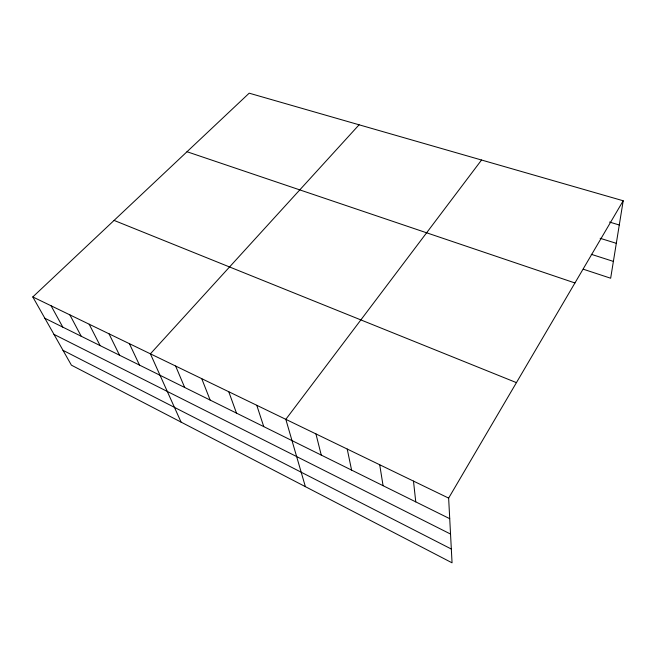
<?xml version="1.0" encoding="UTF-8"?>
<svg xmlns="http://www.w3.org/2000/svg" width="656" height="656" viewBox="0 0 656 656"><rect width="100%" height="100%" fill="white"/><g stroke="black" fill="none" stroke-linecap="round" stroke-linejoin="round"><path stroke-width="0.98" d="M623.2 200.769L448.638 498.109L452.058 562.823L71.397 365.154L32.8 296.938L249.19 93.177L623.2 200.769L610.662 278.226L583.348 269.231M481.545 160.015L285.819 419.34L305.376 486.654M359.103 124.796L150.396 353.83L181.072 422.111M609.539 222.064L619.28 224.992M600.133 238.292L616.312 243.319M591.253 254.307L613.385 261.4M187.001 151.733L574.943 282.966M114.078 220.408L516.428 382.628M32.8 296.938L448.638 498.109M44.862 318.25L449.721 518.691M53.989 334.388L450.541 534.058M63.009 350.329L451.328 549.039M51.078 305.786L62.796 327.131M69.856 314.864L81.213 336.249M89.159 324.203L100.122 345.614M108.994 333.797L119.548 355.232M129.396 343.67L139.507 365.113M175.628 366.032L184.672 387.466M201.736 378.668L210.141 400.078M228.764 391.739L236.488 413.124M256.775 405.293L263.753 426.621M315.946 433.911L321.251 455.092M347.221 449.048L351.591 470.114M379.709 464.76L383.079 485.694M413.485 481.102L415.765 501.881"/></g></svg>
